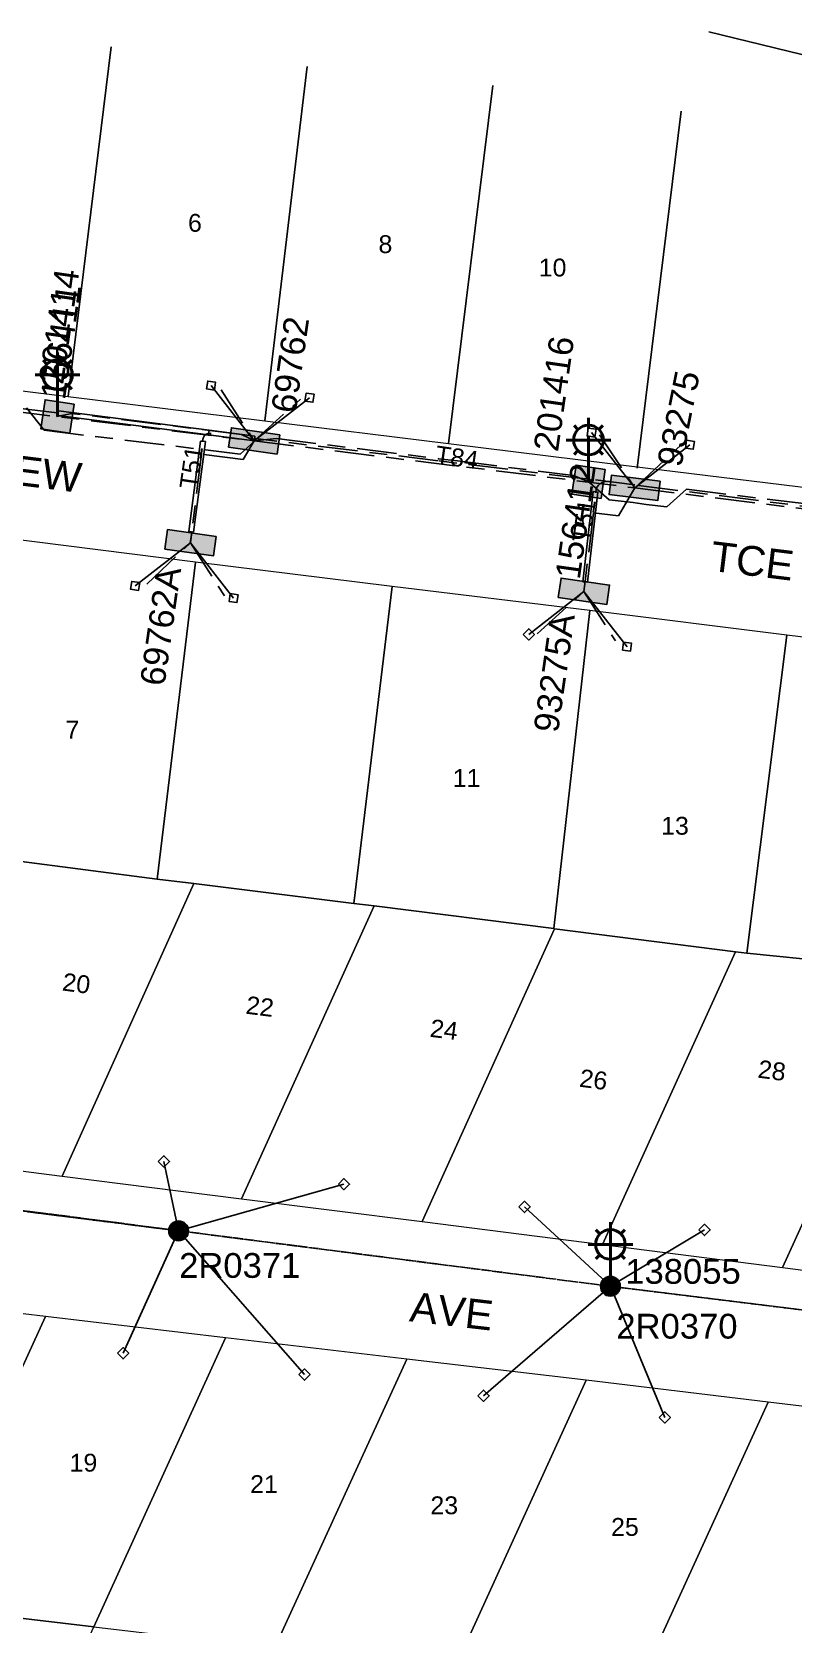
# Model space of a CAD drawing. Header units: metres. Extents: x 302407 to 305113, y 6184433 to 6187336.
# Drawn here: x 303077.8 to 303154.7, y 6186423.1 to 6186583.8 of the extents above; entities that cross this region are included whole.
import ezdxf
from ezdxf.enums import TextEntityAlignment as Align

# ---------------------------------------------------------------- set-up
doc = ezdxf.new("R2010")
doc.units = ezdxf.units.M
doc.linetypes.add('Cable Exist OH', pattern=[1, 1, 0])
doc.linetypes.add('Cable Exist UG', pattern=[8.2, 4, -1.2, 1.8, -1.2])
doc.layers.get('0').update_dxf_attribs({"color": 6})
for name, color, linetype, lineweight in [('Cadastre Buildings_SP_EXT', 7, 'Continuous', 5), ('Cadastre Land Parcels_SP_EXT', 7, 'Continuous', 5), ('Cadastre Roads_SP_EXT', 7, 'Continuous', 5)]:
    doc.layers.add(name, color=color, linetype=linetype, lineweight=lineweight)
for name, color, linetype in [('Duct_SP_EXT', 7, 'Continuous'), ('Equip_SP_SL_EXT', 7, 'Continuous'), ('Mains_HV_EXT', 7, 'Continuous'), ('Mains_LV_EXT', 7, 'Continuous'), ('Mains_LV_MOD', 3, 'Continuous'), ('Mains_SL_EXT', 7, 'Continuous'), ('Mains_SL_MOD', 3, 'Continuous'), ('Services_SP_EXT', 7, 'Continuous'), ('SupportsOH_SP_TR_HV_LV_SL_EXT', 7, 'Continuous'), ('SupportsUG_SP_LV_EXT', 7, 'Continuous'), ('SupportsUG_SP_LV_SL_EXT', 7, 'Continuous'), ('Trench_SP_EXT', 7, 'Continuous')]:
    doc.layers.add(name, color=color, linetype=linetype)
doc.styles.add('COLUMN_LABEL', font='arial.ttf')
doc.styles.add('iecARIAL', font='arial.ttf', dxfattribs={"height": 2})
doc.styles.add('POLE_LABEL', font='arial.ttf')
doc.styles.get("Standard").update_dxf_attribs({"font": 'arial.ttf'})

# ---------------------------------------------------------------- blocks, each defined once
blk = doc.blocks.new('COLUMN_EXT')
blk.add_hatch(color=256).paths.add_polyline_path([(-1.49, 1.48), (-1.49, -1.49), (1.48, -1.49), (1.48, 1.48)])
blk.add_lwpolyline([(-1.49, -1.49), (1.48, -1.49), (1.48, 1.48), (-1.49, 1.48)], close=True)
for tag, height, style, flags, p in [('ASSET_NUM', 2.5, 'COLUMN_LABEL', 8, (2, 2)), ('STRUCTURE_PLANT_NUMBER', 0.2, 'POLE_LABEL', 9, (1.81, 0.03)), ('STREET_CODE', 0.2, 'COLUMN_LABEL', 9, (1.81, -0.2))]:
    blk.add_attdef(tag, text='', height=height, dxfattribs=dict(style=style, flags=flags)).set_placement(p, align=Align.MIDDLE_LEFT)
at = {"flags": 9}
for tag, p in [('COLUMN_TYPE', (1.81, -0.4)), ('OWNED_BY', (1.81, -0.6)), ('STATE', (1.81, -0.8)), ('USAGE', (1.81, -1)), ('STREETNAME', (1.81, -1.6)), ('LEGEND', (1.81, -1.2)), ('LOCATION', (1.81, -1.4)), ('SUBURB', (1.81, -1.8)), ('NOTES', (1.81, -2))]:
    blk.add_attdef(tag, text='', height=0.2, dxfattribs=at).set_placement(p, align=Align.MIDDLE_LEFT)
at = {"flags": 1}
blk.add_attdef('Z', (1.81, -2.35), '', height=0.2, dxfattribs=at)
blk = doc.blocks.new('PILLAR_EXT')
blk.add_hatch(color=256).paths.add_polyline_path([(-2.475, 0.99), (-2.475, -0.99), (2.475, -0.99), (2.475, 0.99)])
blk.add_lwpolyline([(-2.475, -0.99), (2.475, -0.99), (2.475, 0.99), (-2.475, 0.99)], close=True)
at = {"style": 'iecARIAL', "flags": 8}
blk.add_attdef('ASSET_NUM', (1.5, 3.5), '', height=2.5, dxfattribs=at)
for tag, p, flags in [('OWNED_BY', (0, -0.2), 9), ('STATE', (0, -0.4), 9), ('SUPPORT_TYPE', (0, -0.6), 9), ('STREETNAME', (0, -1.8), 9), ('USAGE', (0, -0.8), 9), ('LEGEND', (0, -1), 9), ('LOCATION', (0, -1.2), 9), ('NOTES', (0, -1.4), 9), ('PARENT', (0, -1.6), 9), ('SUBURB', (0, -2), 1)]:
    blk.add_attdef(tag, p, '', height=0.2, dxfattribs=dict(flags=flags))
blk = doc.blocks.new('SL_LANTERN_EXT')
at = {"lineweight": 40}
for p, q in [((0, 1.97), (0, 6.47)), ((-1.46, 5.68), (-1.06, 5.28)), ((1.46, 5.68), (1.06, 5.28)), ((-2.25, 4.22), (2.25, 4.22)), ((-1.46, 2.76), (-1.06, 3.16)), ((0, 0), (0, 2.72)), ((1.46, 2.76), (1.06, 3.16))]:
    blk.add_line(p, q, dxfattribs=at)
blk.add_circle((0, 4.22), 1.5, dxfattribs=at)
at = {"style": 'iecARIAL', "flags": 8}
blk.add_attdef('ASSET_NUM', (1.5, 1.5), '', height=2.5, dxfattribs=at)
for tag, p, height, flags in [('OPERATING_VOLTAGE', (0.98, -1.65), 0.2, 9), ('CONSTRUCTED_VOLTAGE', (0.98, -0.65), 0.2, 9), ('CONTROL_TYPE', (0.98, -0.85), 0.2, 9), ('LANTERN_PURPOSE', (0.98, -1.05), 0.2, 9), ('LANTERN_TYPE', (0.98, -1.25), 0.2, 9), ('NO_PHASES', (0.98, -1.45), 0.2, 9), ('LNUMBER', (2.18, -3.25), 2.5, 8), ('ORIENTATION', (0.98, -1.85), 0.2, 9), ('OWNED_BY', (0.98, -2.05), 0.2, 9), ('STATE', (0.98, -2.25), 0.2, 9), ('USAGE', (0.98, -2.45), 0.2, 9), ('CEXIST', (0.98, -2.65), 0.2, 9), ('CNEW', (0.98, -2.85), 0.2, 9), ('CNUMBER', (0.98, -3.05), 0.2, 9), ('CREMOVE', (0.98, -3.25), 0.2, 9), ('CREPLACE', (0.98, -3.45), 0.2, 9), ('LKINGHEIGHT', (0.98, -3.65), 0.2, 9), ('LBRACKET', (0.98, -3.85), 0.2, 9), ('LBRACKETVOCAB', (0.98, -4.05), 0.2, 9), ('LCATEGORY', (0.98, -4.25), 0.2, 9), ('LCHARGE1', (0.98, -4.45), 0.2, 9), ('LCHARGE1PERCENT', (0.98, -4.65), 0.2, 9), ('LCHARGE2', (0.98, -4.85), 0.2, 9), ('LCHARGE2PERCENT', (0.98, -5.05), 0.2, 9), ('LCHARGE3', (0.98, -5.25), 0.2, 9), ('LCHARGE3PERCENT', (0.98, -5.45), 0.2, 9), ('LEXIST', (0.98, -5.65), 0.2, 9), ('LLAMP', (0.98, -5.85), 0.2, 9), ('LLAMPVOCAB', (0.98, -6.05), 0.2, 9), ('LMAST', (0.98, -6.25), 0.2, 9), ('LMASTVOCAB', (0.98, -6.45), 0.2, 9), ('LNEW', (0.98, -6.65), 0.2, 9), ('LANTNUMBER', (0.98, -6.85), 0.2, 9), ('LOUTREACH', (0.98, -7.25), 0.2, 9), ('LOUTREACHVOCAB', (0.98, -7.45), 0.2, 9), ('LRATECODE', (0.98, -7.65), 0.2, 9), ('LREMOVE', (0.98, -7.85), 0.2, 9), ('LREPLACE', (0.98, -8.05), 0.2, 9), ('STREETNAME', (0.98, -9.25), 0.2, 9), ('SUBURB', (0.98, -9.45), 0.2, 1), ('LTYPE', (0.98, -8.25), 0.2, 9), ('LTYPEVOCAB', (0.98, -8.45), 0.2, 9), ('LEGEND', (0.98, -8.65), 0.2, 9), ('LOCATION', (0.98, -8.85), 0.2, 9), ('NOTES', (0.98, -9.05), 0.2, 9)]:
    blk.add_attdef(tag, p, '', height=height, dxfattribs=dict(flags=flags))
blk = doc.blocks.new('CCP_EXT')
at = {"flags": 9}
for tag, p in [('LIFE_SUPPORT', (0, -1.6)), ('STATE', (0, -1.8)), ('NOTES', (0, -2))]:
    blk.add_attdef(tag, text='', height=0.2, dxfattribs=at).set_placement(p, align=Align.MIDDLE_LEFT)
blk.add_wipeout([(0, 0.57), (0.57, 0), (0, -0.57), (-0.57, 0)])
blk.add_lwpolyline([(-0.57, 0), (0, 0.57), (0.57, 0), (0, -0.57), (-0.57, 0)])
at = {"flags": 1}
blk.add_attdef('Z', (0, 0), '', height=0.2, dxfattribs=at)
at = {"flags": 9}
for tag, p in [('CCP_TYPE', (0, 0)), ('CONSTRUCTED_VOLTAGE', (0, -0.2)), ('OPERATING_VOLTAGE', (0, -0.6)), ('ORIENTATION', (0, -0.8)), ('OWNED_BY', (0, -1)), ('NO_PHASES', (0, -0.4)), ('USAGE', (0, -1.2)), ('LEGEND', (0, -1.4))]:
    blk.add_attdef(tag, text='', height=0.2, dxfattribs=at).set_placement(p, align=Align.MIDDLE_LEFT)
blk = doc.blocks.new('POLE_EXT')
blk.add_hatch(color=256).paths.add_polyline_path([(-1, 0, 1), (1, 0, 1)])
blk.add_lwpolyline([(-1, 0, 1), (1, 0, 1)], format="xyb", close=True)
for tag, height, flags, p in [('pNumber', 2.5, 8, (-17.84, 2.07)), ('OWNED_BY', 0.2, 9, (1.35, -0.4)), ('SPECIAL_USE', 0.2, 9, (1.35, -0.8)), ('STATE', 0.2, 9, (1.35, -1)), ('cLV', 0.2, 9, (1.35, -1.4)), ('hDepth', 0.2, 9, (1.35, -1.6)), ('PARENT', 0.2, 9, (1.35, -0.6)), ('USAGE', 0.2, 9, (1.35, -1.2)), ('hDia', 0.2, 9, (1.35, -1.8)), ('cHV', 0.2, 9, (1.35, -2)), ('LBRACKET', 0.2, 9, (1.35, -2.2)), ('LExisting', 0.2, 9, (1.35, -2.4)), ('LANTNUMBER', 0.2, 9, (1.35, -2.6)), ('LOther', 0.2, 9, (1.35, -2.8)), ('LRemove', 0.2, 9, (1.35, -3)), ('LEGEND', 0.2, 9, (1.35, -3.2)), ('cLinedev', 0.2, 9, (1.35, -3.4)), ('pExisting', 0.2, 9, (1.35, -3.8)), ('pFooting', 0.2, 9, (1.35, -4.4)), ('pNew', 0.2, 9, (1.35, -4.6)), ('LOCATION', 0.2, 9, (1.35, -3.6)), ('PFNUMBER', 0.2, 9, (1.35, -4)), ('NEWPFNUMBER', 0.2, 9, (1.35, -4.2)), ('pRelocate', 0.2, 9, (1.35, -5)), ('pRemove', 0.2, 9, (1.35, -5.2)), ('pReplace', 0.2, 9, (1.35, -5.4)), ('pStay', 0.2, 9, (1.35, -5.6)), ('pType', 0.2, 9, (1.35, -5.8)), ('cspan', 0.2, 9, (1.35, -6)), ('STREETNAME', 0.2, 9, (1.35, -6.2)), ('SUBURB', 0.2, 9, (1.35, -6.4)), ('OPERATED_BY', 0.2, 9, (1.36, -7.01)), ('NOTES', 0.2, 9, (1.35, -6.6)), ('MAINTAINED_BY', 0.2, 9, (1.36, -6.81))]:
    blk.add_attdef(tag, text='', height=height, dxfattribs=dict(flags=flags)).set_placement(p, align=Align.MIDDLE_LEFT)
at = {"style": 'POLE_LABEL'}
for tag, height, flags, p in [('ASSET_NUM', 2.5, 8, (2, 2)), ('STRUCTURE_PLANT_NUMBER', 0.2, 9, (1.35, 0.03)), ('STREET_CODE', 0.2, 9, (1.35, -0.2))]:
    blk.add_attdef(tag, text='', height=height, dxfattribs=dict(at, flags=flags)).set_placement(p, align=Align.MIDDLE_LEFT)
at = {"flags": 1}
blk.add_attdef('Z', (1.35, -7.33), '', height=0.2, dxfattribs=at)

msp = doc.modelspace()

# ---------------------------------------------------------------- linework, layer by layer
at = {"layer": 'Cadastre Buildings_SP_EXT', "linetype": 'Continuous'}
for p, q in [((303164.74, 6186579.23), (303146.14, 6186583.79)), ((303139.72, 6186539.81), (303159.58, 6186537.36))]:
    msp.add_line(p, q, dxfattribs=at)
at = {"layer": 'Cadastre Land Parcels_SP_EXT', "linetype": 'Continuous'}
for p, q in [((303146.14, 6186583.79), (303164.74, 6186579.23)), ((303085.85, 6186582.27), (303081.5, 6186546.99)), ((303081.5, 6186546.99), (303085.85, 6186582.27)), ((303105.62, 6186580.29), (303101.35, 6186544.54)), ((303101.35, 6186544.54), (303105.62, 6186580.29)), ((303124.34, 6186578.39), (303119.88, 6186542.26)), ((303119.88, 6186542.26), (303124.34, 6186578.39)), ((303138.9, 6186539.77), (303143.35, 6186575.8)), ((303060.48, 6186549.59), (303081.5, 6186546.99)), ((303081.5, 6186546.99), (303101.35, 6186544.54)), ((303101.35, 6186544.54), (303119.88, 6186542.26)), ((303119.88, 6186542.26), (303139.72, 6186539.81))]:
    msp.add_line(p, q, dxfattribs=at)
for points in [[(303090.48, 6186498.31), (303094.36, 6186530.27), (303074.64, 6186532.76), (303070.64, 6186500.86), (303076.02, 6186500.2), (303090.48, 6186498.31)], [(303130.49, 6186493.31), (303134.12, 6186525.41), (303114.2, 6186527.84), (303110.33, 6186495.84), (303112.37, 6186495.62), (303130.49, 6186493.31)], [(303154.01, 6186522.92), (303134.12, 6186525.41), (303130.49, 6186493.31), (303130.56, 6186493.3), (303148.82, 6186490.97), (303149.98, 6186490.85), (303154.01, 6186522.92)], [(303173.82, 6186520.5), (303154.01, 6186522.92), (303149.98, 6186490.85), (303167.25, 6186489.09), (303169.91, 6186488.82), (303173.82, 6186520.5)], [(303094.18, 6186497.88), (303090.48, 6186498.31), (303076.02, 6186500.2), (303062.61, 6186470.68), (303080.88, 6186468.34), (303094.18, 6186497.88)], [(303110.33, 6186495.84), (303094.18, 6186497.88), (303080.88, 6186468.34), (303098.98, 6186466.04), (303112.37, 6186495.62), (303110.33, 6186495.84)], [(303130.49, 6186493.31), (303112.37, 6186495.62), (303098.98, 6186466.04), (303117.23, 6186463.77), (303130.56, 6186493.3), (303130.49, 6186493.31)], [(303148.82, 6186490.97), (303130.56, 6186493.3), (303117.23, 6186463.77), (303135.43, 6186461.43), (303148.82, 6186490.97)], [(303167.25, 6186489.09), (303149.98, 6186490.85), (303148.82, 6186490.97), (303135.43, 6186461.43), (303153.59, 6186459.11), (303167.25, 6186489.09)], [(303169.91, 6186488.82), (303167.25, 6186489.09), (303153.59, 6186459.11), (303171.88, 6186456.76), (303185.46, 6186486.9), (303169.91, 6186488.82)], [(303065.86, 6186425.03), (303079.21, 6186454.18), (303061.16, 6186456.32), (303047.81, 6186427.17), (303065.86, 6186425.03)], [(303084.1, 6186422.87), (303097.37, 6186452.03), (303079.21, 6186454.18), (303065.86, 6186425.03), (303084.1, 6186422.87)], [(303115.66, 6186449.89), (303097.37, 6186452.03), (303084.1, 6186422.87), (303102.31, 6186420.71), (303115.66, 6186449.89)], [(303133.78, 6186447.75), (303115.66, 6186449.89), (303102.31, 6186420.71), (303120.44, 6186418.56), (303133.78, 6186447.75)], [(303138.8, 6186416.38), (303152.12, 6186445.53), (303133.78, 6186447.75), (303120.44, 6186418.56), (303138.8, 6186416.38)], [(303157.01, 6186414.22), (303170.35, 6186443.36), (303152.12, 6186445.53), (303138.8, 6186416.38), (303157.01, 6186414.22)], [(303084.1, 6186422.87), (303065.86, 6186425.03), (303052.58, 6186396.03), (303070.91, 6186393.88), (303084.1, 6186422.87)]]:
    msp.add_lwpolyline(points, close=True, dxfattribs=at)
at = {"layer": 'Duct_SP_EXT'}
for p, q in [((303080.46, 6186545.07), (303080.49, 6186545.31)), ((303080.46, 6186545.07), (303095.66, 6186543.13)), ((303080.52, 6186545.55), (303080.49, 6186545.31)), ((303080.52, 6186545.55), (303095.72, 6186543.6)), ((303095.72, 6186543.6), (303095.69, 6186543.37)), ((303095.72, 6186543.6), (303095.69, 6186543.37)), ((303095.72, 6186543.6), (303100.35, 6186543.01)), ((303093.69, 6186533.38), (303094.86, 6186542.51)), ((303094.16, 6186533.31), (303095.34, 6186542.45)), ((303094.86, 6186542.51), (303095.1, 6186542.48)), ((303095.34, 6186542.45), (303095.1, 6186542.48)), ((303095.66, 6186543.13), (303095.69, 6186543.37)), ((303095.66, 6186543.13), (303095.69, 6186543.37)), ((303095.66, 6186543.13), (303100.29, 6186542.54)), ((303100.29, 6186542.54), (303100.32, 6186542.78)), ((303100.35, 6186543.01), (303100.32, 6186542.78)), ((303133.44, 6186528.31), (303134.46, 6186537.41)), ((303133.91, 6186528.26), (303134.93, 6186537.36)), ((303134.46, 6186537.41), (303134.7, 6186537.38)), ((303134.93, 6186537.36), (303134.7, 6186537.38)), ((303093.69, 6186533.38), (303093.93, 6186533.34)), ((303094.16, 6186533.31), (303093.93, 6186533.34)), ((303133.44, 6186528.31), (303133.68, 6186528.29)), ((303133.91, 6186528.26), (303133.68, 6186528.29))]:
    msp.add_line(p, q, dxfattribs=at)
at = {"layer": 'Mains_LV_EXT', "linetype": 'Cable Exist UG'}
msp.add_lwpolyline([(303138.66, 6186537.78), (303178.35, 6186532.88)], dxfattribs=at)
at = {"layer": 'Mains_LV_MOD', "linetype": 'Cable Exist UG'}
for points in [[(303100.27, 6186542.52), (303099.17, 6186540.64), (303094.95, 6186541.17), (303093.84, 6186532.24)], [(303138.66, 6186537.78), (303137.02, 6186534.96), (303134.52, 6186535.27), (303133.54, 6186527.34)]]:
    msp.add_lwpolyline(points, dxfattribs=at)
at = {"layer": 'Mains_LV_MOD', "linetype": 'Cable Exist OH'}
for points in [[(303062.11, 6186466.69), (303092.64, 6186462.82)], [(303092.64, 6186462.82), (303136.21, 6186457.23)], [(303136.21, 6186457.23), (303178.75, 6186451.98)]]:
    msp.add_lwpolyline(points, dxfattribs=at)
at = {"layer": 'Mains_SL_EXT', "linetype": 'Cable Exist UG'}
msp.add_lwpolyline([(303100.34, 6186542.52), (303099, 6186543.18), (303099, 6186543.18), (303081.88, 6186545.3), (303080.35, 6186544.97)], dxfattribs=at)
at = {"layer": 'Mains_SL_MOD', "linetype": 'Cable Exist UG'}
for points in [[(303077.29, 6186545.86), (303079.07, 6186543.6), (303079.07, 6186543.6), (303098.85, 6186541.18), (303100.34, 6186542.52)], [(303133.88, 6186538.52), (303136.07, 6186536.57), (303136.07, 6186536.57), (303138.51, 6186536.29), (303139.82, 6186536.11), (303139.82, 6186536.11), (303141.9, 6186535.87), (303143.89, 6186537.64), (303143.89, 6186537.64), (303158.57, 6186535.84), (303160.48, 6186535.6), (303160.48, 6186535.6), (303173.96, 6186533.92), (303176.13, 6186533.64), (303178.22, 6186532.97)]]:
    msp.add_lwpolyline(points, dxfattribs=at)
at = {"layer": 'Mains_SL_MOD', "linetype": 'Cable Exist OH'}
msp.add_lwpolyline([(303220.86, 6186448.09), (303178.75, 6186451.98), (303136.21, 6186457.23)], dxfattribs=at)
at = {"layer": 'Trench_SP_EXT', "linetype": 'Cable Exist UG'}
for points in [[(303080.4, 6186545.35), (303059.49, 6186547.84)], [(303138.66, 6186538.09), (303134.09, 6186538.67)], [(303175.56, 6186533.43), (303138.74, 6186538.06)], [(303093.82, 6186532.19), (303093.97, 6186533.28)], [(303133.54, 6186527.34), (303133.67, 6186528.34)]]:
    msp.add_lwpolyline(points, dxfattribs=at)
for points in [[(303095.93, 6186543.27, 0.5345), (303095.1, 6186542.45)], [(303134.73, 6186537.27), (303134.77, 6186537.71), (303134.77, 6186537.71, -0.32951), (303136.11, 6186538.41)]]:
    msp.add_lwpolyline(points, format="xyb", dxfattribs=at)

# ---------------------------------------------------------------- block references
at = {"layer": 'Equip_SP_SL_EXT'}
ref = msp.add_blockref('SL_LANTERN_EXT', (303080.42, 6186544.98), dxfattribs=at)
ref.add_attrib('ASSET_NUM', '156411', dxfattribs={"layer": '0', "height": 2.5, "rotation": 81.9505, "style": 'iecARIAL'}).set_placement((303081.92, 6186546.48), align=Align.BOTTOM_LEFT)
ref = msp.add_blockref('SL_LANTERN_EXT', (303134, 6186538.39), dxfattribs=at)
ref.add_attrib('ASSET_NUM', '156412', dxfattribs={"layer": '0', "height": 2.5, "rotation": 81.8881, "style": 'iecARIAL'}).set_placement((303135.5, 6186539.89), align=Align.BOTTOM_RIGHT)
ref = msp.add_blockref('SL_LANTERN_EXT', (303136.21, 6186457.23), dxfattribs=at)
ref.add_attrib('ASSET_NUM', '138055', dxfattribs={"layer": '0', "height": 2.5, "style": 'iecARIAL'}).set_placement((303137.71, 6186458.73), align=Align.MIDDLE_LEFT)
at = {"layer": 'Services_SP_EXT', "rotation": 306.8119004333013}
msp.add_blockref('CCP_EXT', (303098.19, 6186526.66), dxfattribs=at)
at = {"layer": 'SupportsOH_SP_TR_HV_LV_SL_EXT'}
ref = msp.add_blockref('POLE_EXT', (303092.64, 6186462.82), dxfattribs=at)
ref.add_attrib('ASSET_NUM', '2R0371', dxfattribs={"layer": '0', "height": 2.5, "style": 'POLE_LABEL'}).set_placement((303098.81, 6186459.33), align=Align.MIDDLE_CENTER)
ref = msp.add_blockref('POLE_EXT', (303136.21, 6186457.23), dxfattribs=at)
ref.add_attrib('ASSET_NUM', '2R0370', dxfattribs={"layer": '0', "height": 2.5, "style": 'POLE_LABEL'}).set_placement((303136.81, 6186453.2), align=Align.MIDDLE_LEFT)
at = {"layer": 'SupportsUG_SP_LV_EXT'}
ref = msp.add_blockref('PILLAR_EXT', (303100.27, 6186542.52), dxfattribs=dict(at, rotation=171.7525609971101))
ref.add_attrib('ASSET_NUM', '69762', dxfattribs={"layer": '0', "height": 2.5, "rotation": 81.8612, "style": 'iecARIAL'}).set_placement((303105.19, 6186545.12), align=Align.BOTTOM_LEFT)
ref = msp.add_blockref('PILLAR_EXT', (303138.66, 6186537.78), dxfattribs=dict(at, rotation=173.0237712112991))
ref.add_attrib('ASSET_NUM', '93275', dxfattribs={"layer": '0', "height": 2.5, "rotation": 78.7184, "style": 'iecARIAL'}).set_placement((303140.9, 6186540.26), align=Align.TOP_LEFT)
ref = msp.add_blockref('PILLAR_EXT', (303093.84, 6186532.24), dxfattribs=dict(at, rotation=351.8299128676161))
ref.add_attrib('ASSET_NUM', '69762A', dxfattribs={"layer": '0', "height": 2.5, "rotation": 81.8661, "style": 'iecARIAL'}).set_placement((303093.65, 6186529.51), align=Align.BOTTOM_RIGHT)
ref = msp.add_blockref('PILLAR_EXT', (303133.54, 6186527.34), dxfattribs=dict(at, rotation=351.8300129078661))
ref.add_attrib('ASSET_NUM', '93275A', dxfattribs={"layer": '0', "height": 2.5, "rotation": 81.8662, "style": 'iecARIAL'}).set_placement((303133.37, 6186524.8), align=Align.BOTTOM_RIGHT)
at = {"layer": 'SupportsUG_SP_LV_SL_EXT'}
ref = msp.add_blockref('COLUMN_EXT', (303080.42, 6186544.98), dxfattribs=dict(at, rotation=171.75316123861))
ref.add_attrib('ASSET_NUM', '201414', dxfattribs={"layer": '0', "height": 2.5, "rotation": 81.8618, "style": 'COLUMN_LABEL'}).set_placement((303081.73, 6186548.03), align=Align.BOTTOM_LEFT)
ref = msp.add_blockref('COLUMN_EXT', (303134, 6186538.39), dxfattribs=dict(at, rotation=171.7526610373603))
ref.add_attrib('ASSET_NUM', '201416', dxfattribs={"layer": '0', "height": 2.5, "rotation": 81.8613, "style": 'COLUMN_LABEL'}).set_placement((303131.66, 6186541.24), align=Align.BOTTOM_LEFT)

# ---------------------------------------------------------------- texts
at = {"layer": 'Cadastre Land Parcels_SP_EXT'}
for s, p in [('6', (303093.59, 6186563.62)), ('8', (303112.81, 6186561.47)), ('10', (303128.98, 6186559.11)), ('7', (303081.23, 6186512.48)), ('11', (303120.3, 6186507.61)), ('13', (303141.33, 6186502.79)), ('19', (303081.64, 6186438.53)), ('21', (303099.86, 6186436.37)), ('23', (303118.05, 6186434.23)), ('25', (303136.28, 6186432.05))]:
    msp.add_text(s, height=1.8, dxfattribs=at).set_placement(p)
for s, rotation, p in [('20', 352.7006, (303080.83, 6186487.08)), ('22', 352.8844, (303099.35, 6186484.74)), ('24', 352.766, (303117.93, 6186482.41)), ('28', 352.6685, (303151.01, 6186478.29)), ('26', 352.8652, (303133.01, 6186477.37))]:
    msp.add_text(s, height=1.8, rotation=rotation, dxfattribs=at).set_placement(p)
at = {"layer": 'Cadastre Roads_SP_EXT'}
msp.add_text('ALANDALE                                             AVE', height=3, rotation=353.4791, dxfattribs=at).set_placement((303042.05, 6186462.14))
at = {"layer": 'Mains_LV_MOD'}
for s, rotation, p in [('T84', 351.8253, (303118.45, 6186540.28)), ('T51', 81.7957, (303094.5, 6186537.58)), ('T51', 81.8881, (303134.14, 6186532.21))]:
    msp.add_text(s, height=1.8, rotation=rotation, dxfattribs=at).set_placement(p)

# ---------------------------------------------------------------- next in the draw order: linework, layer by layer
at = {"layer": 'Cadastre Buildings_SP_EXT', "linetype": 'Continuous'}
msp.add_lwpolyline([(303110.33, 6186495.84), (303114.2, 6186527.84), (303094.36, 6186530.27), (303090.48, 6186498.31), (303094.18, 6186497.88), (303110.33, 6186495.84)], close=True, dxfattribs=at)
at = {"layer": 'Services_SP_EXT'}
msp.add_lwpolyline([(303093.84, 6186532.24), (303098.19, 6186526.66)], dxfattribs=at)

# ---------------------------------------------------------------- next in the draw order: block references
for p, rotation in [((303095.92, 6186548.1), 126.7351488042952), ((303105.85, 6186546.88), 36.84382365168313), ((303134.31, 6186543.36), 126.7351488042952), ((303144.23, 6186542.13), 36.84382365168313), ((303088.26, 6186527.89), 216.7756754841721), ((303137.89, 6186521.76), 306.8119004333013)]:
    msp.add_blockref('CCP_EXT', p, dxfattribs=dict(at, rotation=rotation))
for p in [(303127.97, 6186522.99), (303091.16, 6186469.82), (303109.33, 6186467.53), (303127.55, 6186465.23), (303145.71, 6186462.92), (303087.04, 6186450.47), (303105.34, 6186448.32), (303123.41, 6186446.18), (303141.7, 6186444)]:
    msp.add_blockref('CCP_EXT', p, dxfattribs=at)

# ---------------------------------------------------------------- next in the draw order: linework, layer by layer
at = {"layer": 'Cadastre Buildings_SP_EXT', "linetype": 'Continuous'}
msp.add_line((303143.35, 6186575.8), (303138.9, 6186539.76), dxfattribs=at)
at = {"layer": 'Mains_HV_EXT', "linetype": 'Cable Exist OH'}
msp.add_lwpolyline([(303368.74, 6186434.63), (303324.01, 6186439.7), (303285.7, 6186444.37), (303260.75, 6186447.38), (303220.86, 6186448.09), (303178.75, 6186451.98), (303136.21, 6186457.23), (303048.99, 6186468.47), (303025.74, 6186471.41)], dxfattribs=at)
at = {"layer": 'Mains_LV_EXT', "linetype": 'Cable Exist UG'}
msp.add_lwpolyline([(303100.27, 6186542.52), (303138.66, 6186537.78)], dxfattribs=at)
at = {"layer": 'Mains_LV_MOD', "linetype": 'Cable Exist UG'}
msp.add_lwpolyline([(303059.39, 6186547.56), (303100.27, 6186542.52)], dxfattribs=at)
at = {"layer": 'Mains_SL_MOD', "linetype": 'Cable Exist UG'}
msp.add_lwpolyline([(303100.25, 6186542.53), (303102.51, 6186542.76), (303102.51, 6186542.76), (303118.87, 6186540.72), (303120.77, 6186540.5), (303120.77, 6186540.5), (303132.49, 6186539.03), (303133.94, 6186538.42)], dxfattribs=at)
at = {"layer": 'Mains_SL_MOD', "linetype": 'Cable Exist OH'}
msp.add_lwpolyline([(303136.21, 6186457.23), (303092.64, 6186462.82), (303062.11, 6186466.69)], dxfattribs=at)
at = {"layer": 'Services_SP_EXT'}
for points in [[(303100.27, 6186542.52), (303095.92, 6186548.1)], [(303100.27, 6186542.52), (303105.85, 6186546.88)], [(303138.66, 6186537.78), (303134.31, 6186543.36)], [(303138.66, 6186537.78), (303144.23, 6186542.13)], [(303093.84, 6186532.24), (303088.26, 6186527.89)], [(303133.54, 6186527.34), (303127.97, 6186522.99)], [(303133.54, 6186527.34), (303137.89, 6186521.76)], [(303091.16, 6186469.82), (303092.64, 6186462.82)], [(303109.33, 6186467.53), (303092.64, 6186462.82)], [(303127.55, 6186465.23), (303136.21, 6186457.23)], [(303087.04, 6186450.47), (303092.64, 6186462.82)], [(303105.34, 6186448.32), (303092.64, 6186462.82)], [(303145.71, 6186462.92), (303136.21, 6186457.23)], [(303123.41, 6186446.18), (303136.21, 6186457.23)], [(303141.7, 6186444), (303136.21, 6186457.23)]]:
    msp.add_lwpolyline(points, dxfattribs=at)
at = {"layer": 'Trench_SP_EXT', "linetype": 'Cable Exist UG'}
for points in [[(303096.92, 6186547.68), (303100.27, 6186542.52), (303104.94, 6186546.74)], [(303134.01, 6186538.65), (303118.84, 6186540.52), (303100.4, 6186542.76)], [(303135.12, 6186543.13), (303138.66, 6186537.78), (303143.27, 6186542.06)], [(303089.42, 6186528.08), (303093.84, 6186532.24), (303097.26, 6186526.88)], [(303128.82, 6186523.07), (303133.54, 6186527.34), (303136.71, 6186522.34)]]:
    msp.add_lwpolyline(points, dxfattribs=at)

# ---------------------------------------------------------------- next in the draw order: texts
at = {"layer": 'Cadastre Roads_SP_EXT'}
msp.add_text('NORTHVIEW                                                       TCE', height=3, rotation=352.9618, dxfattribs=at).set_placement((303057.22, 6186540.42))

doc.saveas('drawing.dxf')
